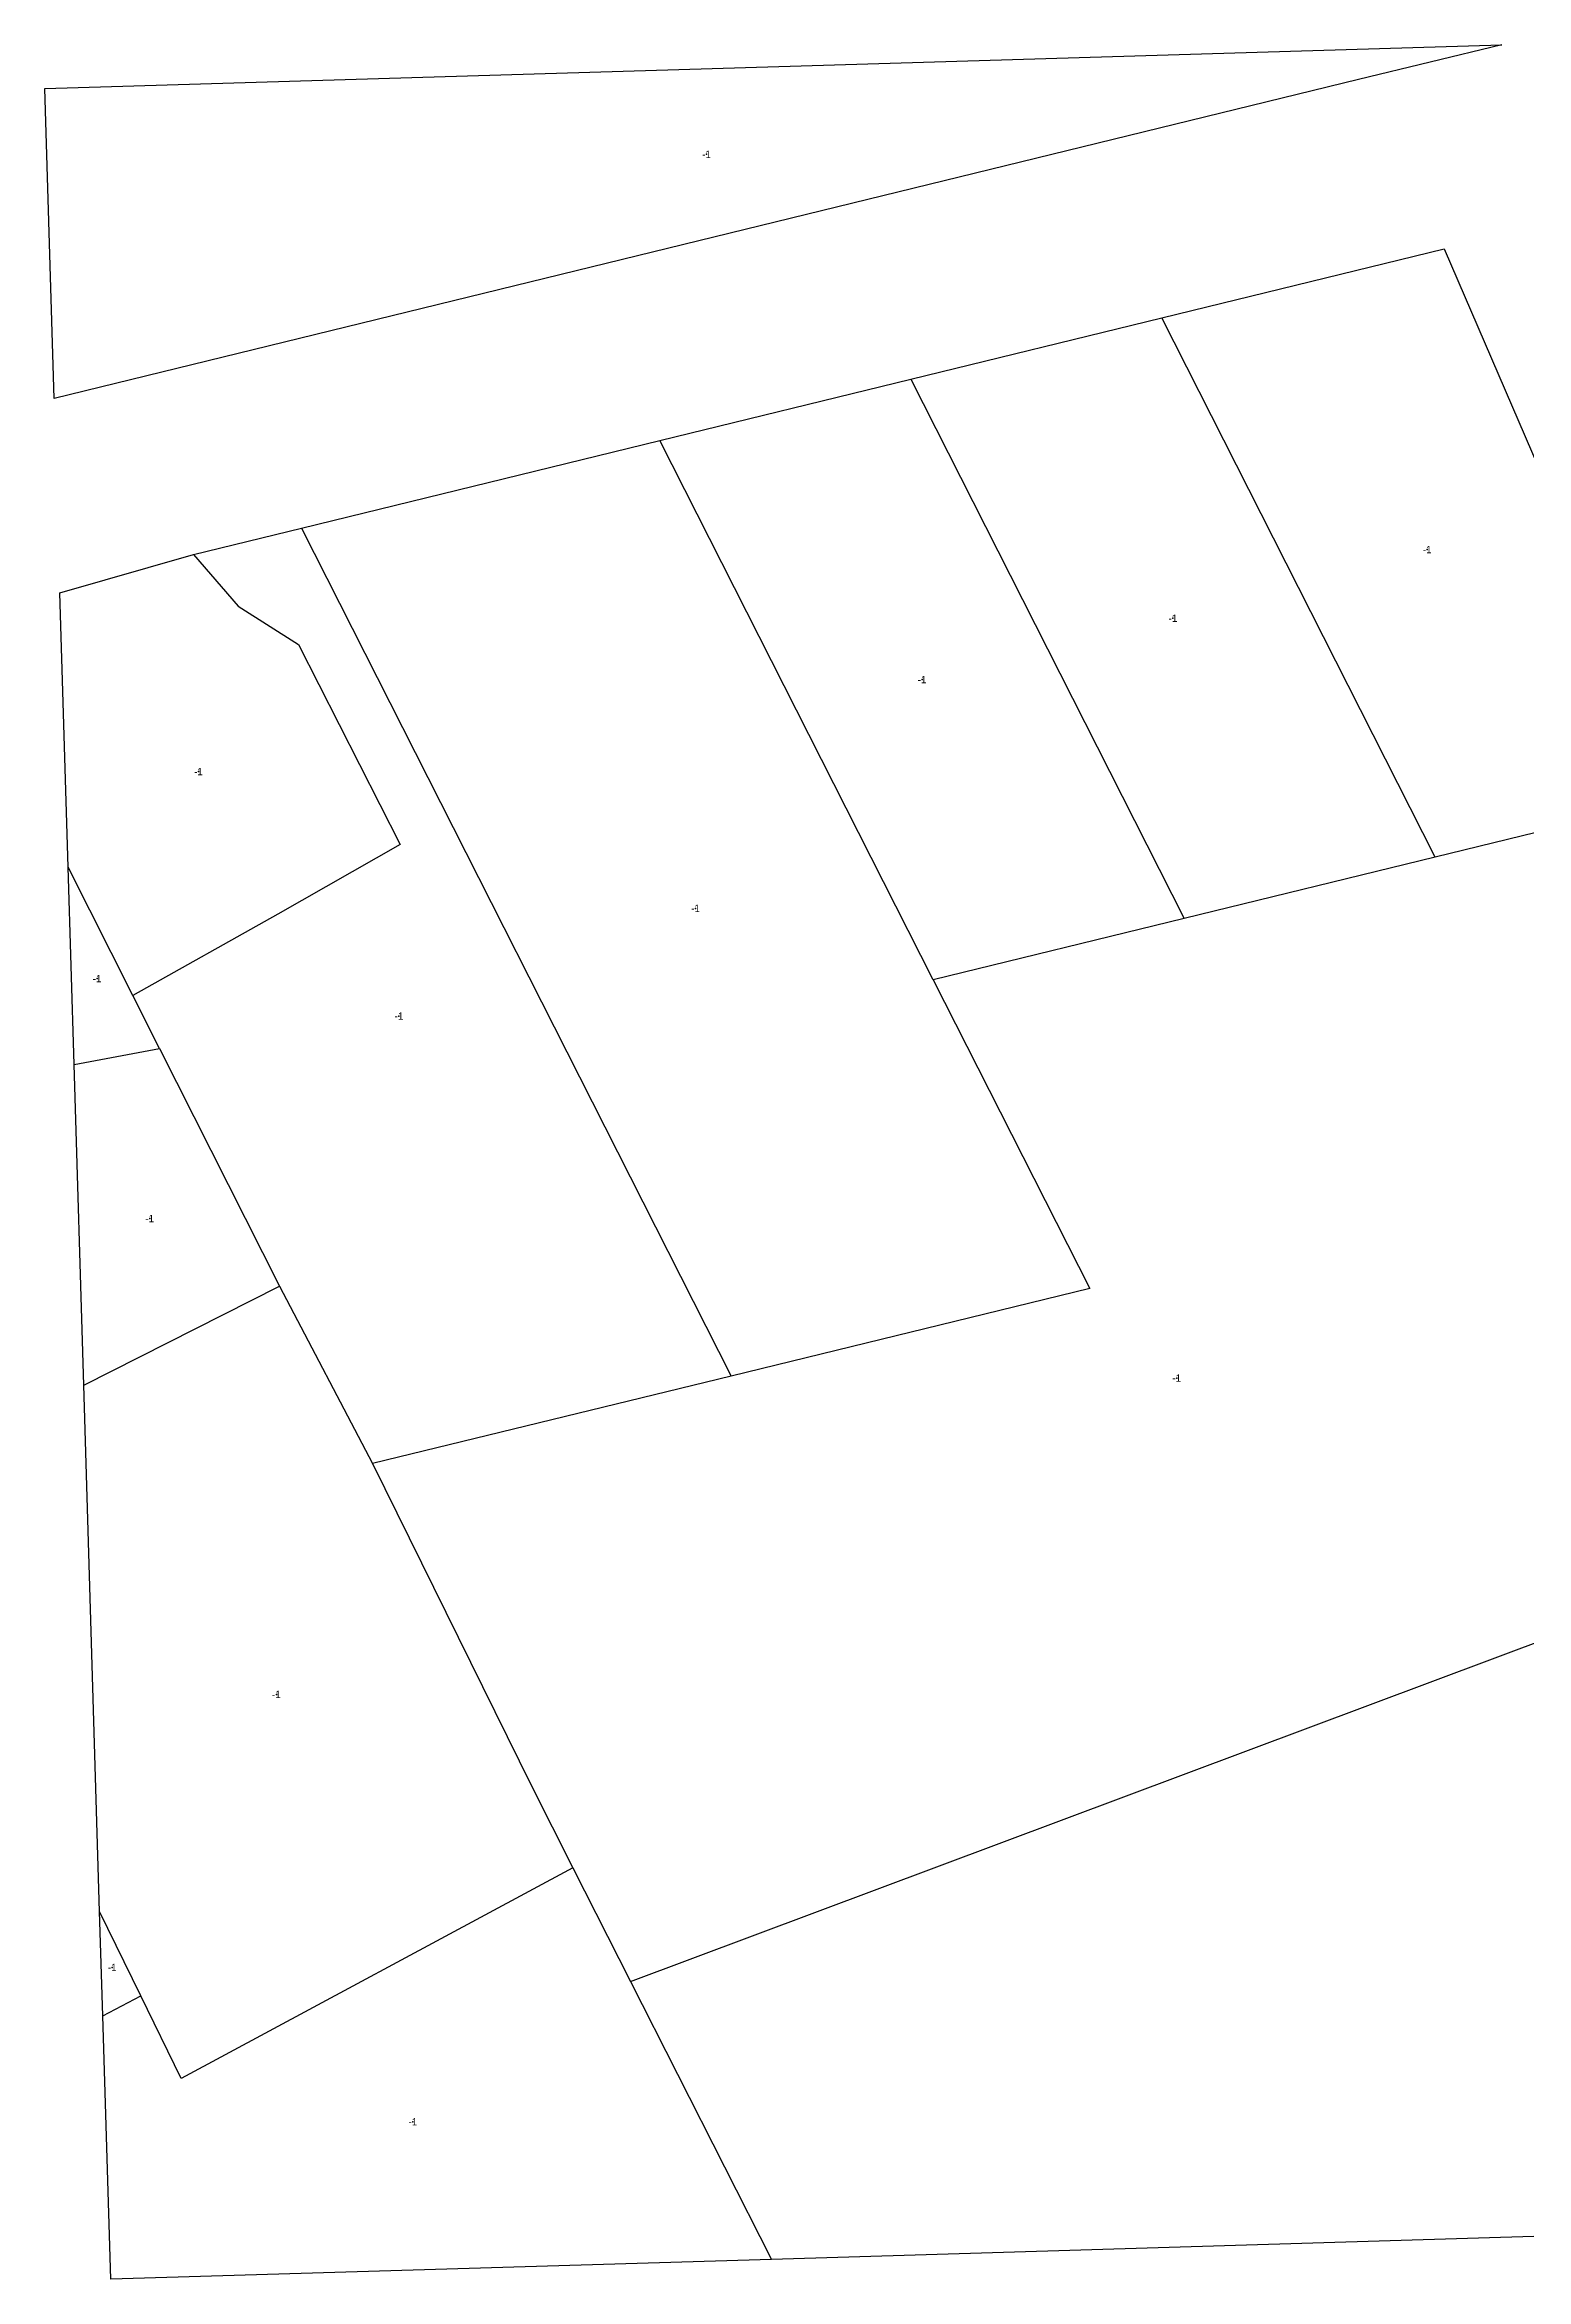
# Model space of a CAD drawing. Extents: x 1412586 to 1412852, y 4931499 to 4931743.
# Drawn here: x 1412585.8 to 1412747.3, y 4931498.9 to 4931742.4 of the extents above; entities that cross this region are included whole.
import ezdxf
from ezdxf.enums import TextEntityAlignment as Align

# ---------------------------------------------------------------- set-up
doc = ezdxf.new("R2010")
doc.units = 0
for name, color, linetype in [('boundary', 3, 'CONTINUOUS'), ('centroid', 4, 'CONTINUOUS'), ('centroid_label', 6, 'CONTINUOUS')]:
    doc.layers.add(name, color=color, linetype=linetype)

msp = doc.modelspace()

# ---------------------------------------------------------------- linework, layer by layer
at = {"layer": 'boundary'}
for points in [[(1412744.685543, 4931742.391479), (1412729.038234, 4931738.613176), (1412586.840791, 4931703.817403), (1412585.822599, 4931737.606372), (1412744.685543, 4931742.391479)], [(1412707.59479, 4931712.61754), (1412738.389897, 4931720.142711), (1412764.203399, 4931660.382551)], [(1412680.239135, 4931705.93343), (1412707.59479, 4931712.61754)], [(1412737.410924, 4931653.834253), (1412707.59479, 4931712.61754)], [(1412652.882242, 4931699.249159), (1412680.239135, 4931705.93343)], [(1412680.239135, 4931705.93343), (1412710.054218, 4931647.150228)], [(1412613.802979, 4931689.704018), (1412652.882242, 4931699.249159)], [(1412682.697564, 4931640.466081), (1412652.882242, 4931699.249159)], [(1412602.038055, 4931686.832693), (1412613.802979, 4931689.704018)], [(1412613.802979, 4931689.704018), (1412660.662372, 4931597.301636)], [(1412588.379296, 4931652.761996), (1412587.477992, 4931682.671784), (1412602.038055, 4931686.832693)], [(1412602.038055, 4931686.832693), (1412606.914711, 4931681.187955), (1412613.498077, 4931677.040241), (1412624.562487, 4931655.224356), (1412611.240243, 4931647.622748), (1412595.427781, 4931638.774765)], [(1412764.203399, 4931660.382551), (1412737.410924, 4931653.834253)], [(1412737.410924, 4931653.834253), (1412710.054218, 4931647.150228)], [(1412589.026876, 4931631.272151), (1412588.379296, 4931652.761996)], [(1412595.427781, 4931638.774765), (1412588.379296, 4931652.761996)], [(1412710.054218, 4931647.150228), (1412682.697564, 4931640.466081)], [(1412598.339522, 4931633.009666), (1412595.427781, 4931638.774765)], [(1412682.697564, 4931640.466081), (1412699.747808, 4931606.839283), (1412660.662372, 4931597.301636)], [(1412589.026876, 4931631.272151), (1412598.339522, 4931633.009666)], [(1412590.080586, 4931596.305049), (1412589.026876, 4931631.272151)], [(1412598.339522, 4931633.009666), (1412611.422334, 4931607.082768)], [(1412590.080586, 4931596.305049), (1412611.422334, 4931607.082768)], [(1412611.422334, 4931607.082768), (1412621.575687, 4931587.765544)], [(1412649.677902, 4931531.312553), (1412777.35972, 4931579.102143), (1412789.24512, 4931608.39976)], [(1412660.662372, 4931597.301636), (1412621.575687, 4931587.765544)], [(1412591.809393, 4931538.935441), (1412590.080586, 4931596.305049)], [(1412621.575687, 4931587.765544), (1412638.895118, 4931552.662485), (1412643.410923, 4931543.700504)], [(1412850.439493, 4931549.488147), (1412851.728343, 4931506.659418), (1412665.042521, 4931501.038635)], [(1412643.410923, 4931543.700504), (1412600.704851, 4931520.75196), (1412596.296391, 4931529.767188)], [(1412643.410923, 4931543.700504), (1412649.677902, 4931531.312553)], [(1412592.151782, 4931527.573505), (1412591.809393, 4931538.935441)], [(1412596.296391, 4931529.767188), (1412591.809393, 4931538.935441)], [(1412592.151782, 4931527.573505), (1412596.296391, 4931529.767188)], [(1412649.677902, 4931531.312553), (1412665.042521, 4931501.038635)], [(1412665.042521, 4931501.038635), (1412593.016799, 4931498.868568), (1412592.151782, 4931527.573505)]]:
    msp.add_lwpolyline(points, dxfattribs=at)
at = {"layer": 'centroid'}
for p in [(1412657.974142, 4931730.445455), (1412736.536923, 4931687.370845), (1412708.824886, 4931679.883716), (1412681.468269, 4931673.199765), (1412602.583442, 4931663.171924), (1412656.775346, 4931648.273261), (1412591.530917, 4931640.616497), (1412624.448279, 4931636.535442), (1412597.273565, 4931614.470432), (1412709.234714, 4931597.088616), (1412611.077447, 4931562.60229), (1412593.186555, 4931532.86227), (1412625.964467, 4931516.035222)]:
    msp.add_point(p, dxfattribs=at)

# ---------------------------------------------------------------- texts
at = {"layer": 'centroid_label'}
for p in [(1412657.974142, 4931730.445455), (1412736.536923, 4931687.370845), (1412708.824886, 4931679.883716), (1412681.468269, 4931673.199765), (1412602.583442, 4931663.171924), (1412656.775346, 4931648.273261), (1412591.530917, 4931640.616497), (1412624.448279, 4931636.535442), (1412597.273565, 4931614.470432), (1412709.234714, 4931597.088616), (1412611.077447, 4931562.60229), (1412593.186555, 4931532.86227), (1412625.964467, 4931516.035222)]:
    msp.add_text('-1', height=0.797717, dxfattribs=at).set_placement(p, align=Align.MIDDLE)

doc.saveas('drawing.dxf')
